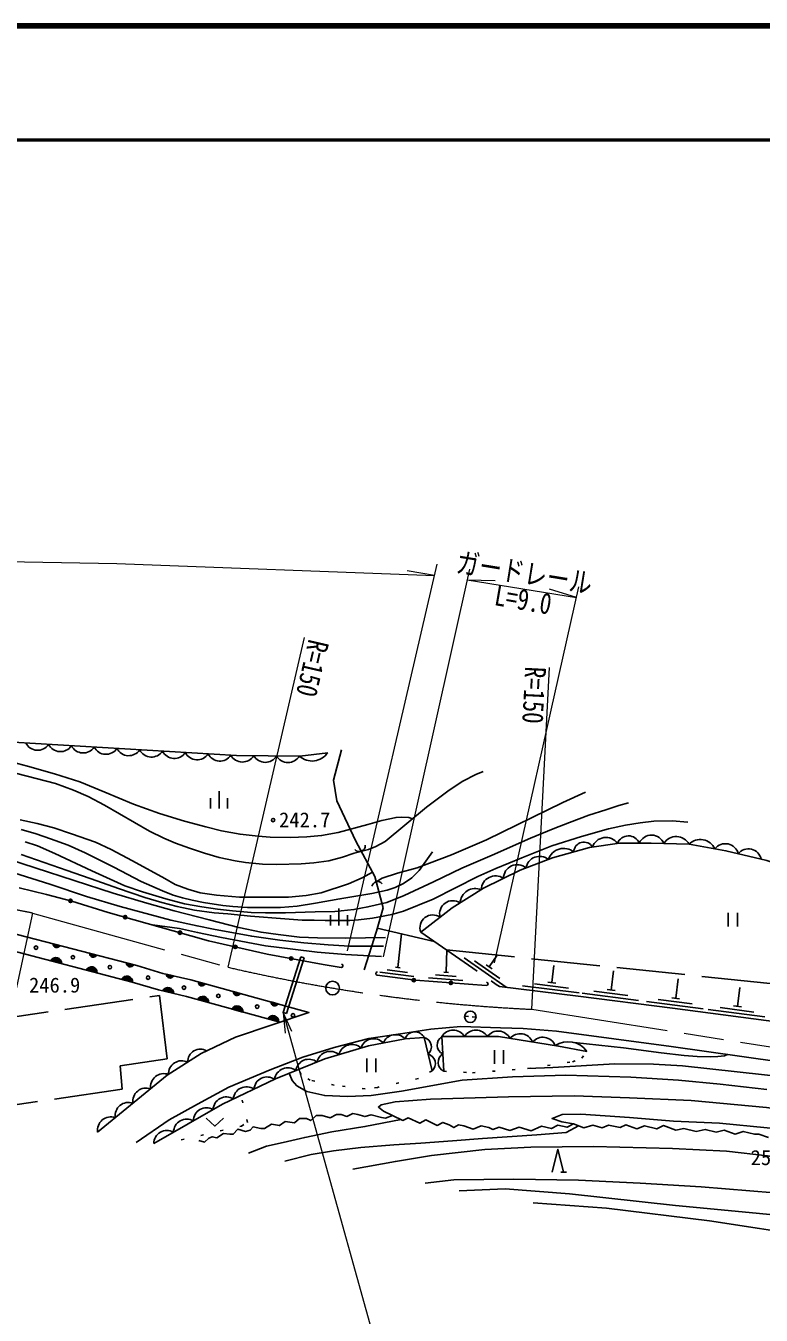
# Model space of a CAD drawing. Units: millimetres, scale not verified. Extents: x 40000 to 680000, y 20000 to 380000.
# Drawn here: x 442117 to 506534, y 267016 to 380000 of the extents above; entities that cross this region are included whole.
import ezdxf
from ezdxf.enums import TextEntityAlignment as Align

# ---------------------------------------------------------------- set-up
doc = ezdxf.new("R2010")
doc.units = ezdxf.units.MM
doc.header["$LTSCALE"] = 1000
for name, pattern in [('CHAIN', [18.5, 12, -1.5, 3.5, -1.5]), ('DASHED', [7.5, 6, -1.5]), ('DOTTED', [1.75, 0.25, -1.5])]:
    doc.linetypes.add(name, pattern=pattern)
for name, color, linetype, lineweight in [('M-BGD', 7, 'Continuous', 25), ('M-BMK', 2, 'CHAIN', 13), ('M-BMK-SRVR', 3, 'Continuous', 25), ('M-STR-HTXT', 7, 'Continuous', 13), ('M-TTL', 2, 'Continuous', 140), ('M-TTL-LINE', 7, 'Continuous', 50)]:
    doc.layers.add(name, color=color, linetype=linetype, lineweight=lineweight)
doc.styles.add('ＭＳ ゴシック', font='')
doc.styles.get('ＭＳ ゴシック').set_extended_font_data('MS Gothic')

# ---------------------------------------------------------------- blocks, each defined once
blk = doc.blocks.new('open_arrow')
at = {"color": 0, "linetype": 'Continuous', "lineweight": -2}
blk.add_lwpolyline([(7.5, 1.25), (0, 0), (7.5, -1.25)], dxfattribs=at)

msp = doc.modelspace()

# ---------------------------------------------------------------- hatches: boundary and pattern name
at = {"layer": 'M-BGD'}
for points in [[(445881, 303368, -1), (446171, 303291, -1)], [(450670, 301933, -1), (450959, 301852, -1)], [(455482, 300575, -0.41421), (455668, 300678, -0.41421), (455771, 300493, -1)], [(444507, 299567), (445112, 299409, -0.84072)], [(460321, 299322, -0.41421), (460500, 299435, -0.41421), (460613, 299255, -1)], [(444300, 298071, -0.82183), (445259, 297821)], [(447709, 298732), (448314, 298574, -0.84072)], [(465213, 298293, -1), (465508, 298238, -1)], [(447410, 297259, -0.82183), (448369, 297009)], [(450943, 297890), (451547, 297727, -0.84072)], [(450513, 296449, -0.82183), (451472, 296199)], [(454443, 296895), (455052, 296752, -0.84072)], [(457222, 296214), (457826, 296049, -0.84072)], [(476254, 296370, -1), (475954, 296392, -1)], [(479503, 296120, -1), (479204, 296142, -1)], [(454115, 295431, -0.82183), (455080, 295204)], [(457175, 294672, -0.82183), (458131, 294409)], [(460301, 295369), (460905, 295204, -0.84072)], [(460185, 293846, -0.82183), (461140, 293584)], [(463602, 294464), (464206, 294298, -0.84072)], [(463316, 292987, -0.82183), (464272, 292725)]]:
    msp.add_hatch(color=256, dxfattribs=at).paths.add_polyline_path(points)

# ---------------------------------------------------------------- linework, layer by layer
for p, q in [((458298, 311429), (458298, 312329)), ((459048, 311429), (459048, 312929)), ((459798, 311429), (459798, 312329)), ((468801, 301158), (468801, 302058)), ((469551, 301158), (469551, 302658)), ((470301, 301158), (470301, 302058)), ((503643, 302274), (503643, 301074)), ((504443, 302274), (504443, 301074)), ((445112, 299409), (444507, 299567)), ((474696, 297472), (475014, 300437)), ((448314, 298574), (447709, 298732)), ((478935, 297065), (479006, 299020)), ((480509, 298340), (484206, 295774)), ((482699, 297550), (483403, 298563)), ((444300, 298071), (445259, 297821)), ((447410, 297259), (448369, 297009)), ((451547, 297727), (450943, 297890)), ((473765, 297290), (475550, 297058)), ((474488, 297499), (474905, 297445)), ((481419, 298073), (483637, 296534)), ((482440, 297730), (482958, 297370)), ((488191, 296162), (488373, 297651)), ((493393, 295510), (493607, 297187)), ((450513, 296449), (451472, 296199)), ((455052, 296752), (454443, 296895)), ((457826, 296049), (457222, 296214)), ((473132, 297070), (476106, 296683)), ((477395, 296577), (480386, 296356)), ((478015, 296832), (479810, 296699)), ((478725, 297080), (479144, 297049)), ((486665, 296046), (489643, 295682)), ((487843, 296204), (488538, 296119)), ((499044, 294786), (499268, 296480)), ((454115, 295431), (455080, 295204)), ((460905, 295204), (460301, 295369)), ((485636, 295870), (490599, 295263)), ((490837, 295232), (495797, 294597)), ((491867, 295402), (494843, 295022)), ((493046, 295554), (493740, 295465)), ((504454, 294072), (504674, 295740)), ((457175, 294672), (458131, 294409)), ((460185, 293846), (461140, 293584)), ((464206, 294298), (463602, 294464)), ((496487, 294519), (501444, 293864)), ((497518, 294685), (500492, 294293)), ((498697, 294832), (499391, 294741)), ((501897, 293804), (506854, 293150)), ((502928, 293971), (505902, 293578)), ((504107, 294118), (504801, 294026)), ((463316, 292987), (464272, 292725)), ((480557, 293207), (480881, 293180)), ((481230, 293151), (481554, 293124)), ((471976, 289504), (471976, 288304)), ((472776, 289504), (472776, 288304)), ((483173, 290252), (483173, 289052)), ((483973, 290252), (483973, 289052)), ((488976, 279555), (489476, 279555))]:
    msp.add_line(p, q, dxfattribs=at)
at = {"layer": 'M-BGD', "linetype": 'DASHED'}
for p, q in [((472903, 300923), (477887, 299766)), ((476718, 300577), (483306, 296005)), ((464654, 293538), (466212, 298423)), ((464940, 293447), (466498, 298332)), ((466212, 298423), (466498, 298332)), ((478957, 299023), (520660, 294710)), ((464654, 293538), (464940, 293447))]:
    msp.add_line(p, q, dxfattribs=at)
at = {"layer": 'M-BGD'}
for points in [[(468566, 316306), (466122, 316004), (460576, 316053), (439029, 317331), (418224, 320180), (402387, 321990), (396507, 323009)], [(440084, 315723), (442256, 315135), (444641, 314466), (446859, 313765), (449029, 312833), (451561, 311797), (453832, 310992), (456018, 310302), (457883, 309796), (459254, 309467), (460882, 309166), (462481, 309005), (463526, 308909), (465264, 308865), (466731, 308931), (468029, 309041), (469478, 309313), (472074, 310009), (473306, 310361), (474555, 310639), (475017, 310669), (475677, 310617), (475996, 310516)], [(441343, 314488), (444708, 313594), (446297, 313024), (447588, 312454), (449010, 311694), (452964, 309430), (454206, 308819), (455217, 308384), (456443, 307942), (457762, 307512), (459063, 307136), (460451, 306835), (461373, 306684), (462862, 306533), (464099, 306502), (466223, 306571), (467347, 306668), (468653, 306841), (469865, 307158), (470875, 307505), (472127, 307817), (472767, 308085), (473605, 308535), (477229, 311536), (479210, 313013), (480411, 313815), (481535, 314390), (482190, 314655)], [(442052, 308503), (443130, 308134), (444654, 307465), (447889, 305964), (450789, 304647), (452338, 304117), (454375, 303496), (456015, 303076), (457542, 302790), (458899, 302594), (460211, 302451), (461871, 302297), (463122, 302287), (464868, 302287), (467450, 302348), (469182, 302389), (470863, 302563), (472083, 302789), (473742, 303191), (475258, 303787), (477818, 304976), (480322, 306195), (482955, 307330), (486330, 308818), (488305, 309624), (489746, 310180), (491434, 310818), (492915, 311304), (494060, 311668), (494910, 311898)], [(472807, 304997), (473322, 305303), (474681, 305743), (476405, 306221), (479391, 307354), (482473, 308660), (489154, 311930), (491153, 312836)], [(441611, 310410), (443126, 310106), (444564, 309728), (446119, 309210), (448233, 308468), (449609, 307837), (451449, 306831), (454295, 305277), (455204, 304754), (456322, 304338), (457399, 304033), (458833, 303810), (460825, 303657), (462797, 303637), (465129, 303647), (466664, 303779), (467975, 304033), (470374, 304805), (471578, 305331), (472474, 305849)], [(441718, 307392), (445739, 305976), (448325, 305088), (450228, 304397), (452551, 303608), (454026, 303185), (455387, 302818), (456900, 302515), (458630, 302267), (459812, 302180), (461811, 301996), (464816, 301737), (466313, 301638), (467362, 301617), (468334, 301606), (470491, 301612), (471258, 301650), (472473, 301803), (474172, 302129), (475208, 302420), (477812, 303463), (481725, 305448), (483302, 306151), (485556, 307091), (488194, 308138), (490784, 308950), (493144, 309626), (494655, 309944), (495941, 310156), (497120, 310301), (498738, 310328), (500103, 310209)], [(441714, 309565), (443021, 309203), (444270, 308768), (445824, 308201), (447331, 307533), (449830, 306268), (452209, 305009), (454091, 304187), (455028, 303817), (455850, 303595), (456697, 303374), (457689, 303182), (459390, 302903), (460253, 302829), (461544, 302730), (462612, 302730), (464429, 302747), (465884, 302862), (467501, 303132), (469630, 303486), (472416, 303954), (473761, 304268), (474485, 304498), (475200, 304843), (475940, 305344), (476582, 305987), (477749, 307606)], [(439485, 307330), (449781, 303990), (452723, 303133), (455106, 302444), (458189, 301662), (460782, 300996), (462733, 300576), (464235, 300387), (466080, 300142), (467657, 300084), (470110, 300049), (473635, 300108)], [(476718, 300577), (479456, 302698), (482204, 304425), (485419, 306015), (488263, 307087), (491504, 307996), (494125, 308390), (496891, 308390), (500218, 308276), (503446, 307709), (507019, 306862), (510887, 305640), (514529, 304269), (517269, 302839), (521441, 300359), (523449, 299088), (525092, 297841), (526953, 296371), (528384, 294925), (529600, 293296)], [(409161, 306292), (412903, 306362), (421059, 306562), (427656, 306995), (431000, 307121), (433539, 307151), (435362, 307121), (436388, 306972), (437812, 306663), (440050, 306096), (444234, 304793), (447443, 303699), (450374, 302830), (454819, 301640), (457116, 301130), (458554, 300851), (461915, 300229), (464383, 299889), (466473, 299646), (468592, 299481), (470485, 299363), (473440, 299343)], [(441533, 304458), (443940, 303889), (446136, 303300), (449327, 302311), (455027, 300706), (458107, 299823), (463248, 298658), (468154, 297747), (469728, 297480)], [(358860, 295131), (358936, 295179), (361726, 296744), (365287, 298403), (368249, 299536), (372780, 300796), (377170, 301519), (379260, 301725), (381566, 301725), (384910, 301864), (388687, 301658), (396243, 301405), (410204, 301133), (429817, 301498), (434457, 301183), (440582, 300592), (451836, 297654), (454128, 296970), (456573, 296392), (466918, 293554), (460472, 291377), (457490, 289951)], [(359676, 293846), (363204, 296030), (366130, 297395), (368883, 298466), (371280, 299207), (373343, 299662), (375559, 300216), (377935, 300474), (379779, 300528), (381927, 300581), (384901, 300362), (388621, 300159), (396203, 299905), (410203, 299633), (429780, 299997), (434334, 299688), (440319, 299110), (451431, 296210), (453740, 295520), (456202, 294939), (464377, 292696)], [(453225, 301213), (455588, 300898), (457159, 300565), (459266, 300103), (463126, 299391), (465493, 299103), (467629, 298835), (470123, 298633), (473268, 298454)], [(482445, 295902), (476263, 296360), (472898, 296798)], [(539949, 287170), (539739, 287203), (525947, 289695), (517668, 291124), (509174, 292541), (498778, 293914), (490488, 294974), (483596, 295817), (483306, 296005)], [(451778, 282138), (454682, 284130), (457169, 285509), (459909, 286996), (463516, 288519), (466373, 289640), (469118, 290478), (472163, 291255), (474929, 291674), (477591, 292072), (480232, 292302), (483710, 292195), (485692, 292131), (488603, 291900), (498636, 290567), (511220, 288794), (521501, 287107), (530180, 285751), (538416, 284440), (547713, 282851), (559103, 280984), (566795, 279565)], [(453322, 282053), (459349, 285520), (464000, 287738), (468301, 289479), (472122, 290628), (475339, 291241), (477012, 291344), (477705, 288429)], [(478721, 288398), (478547, 291423), (483514, 291423), (488785, 290594), (491270, 290127)], [(490138, 290911), (494473, 290449), (497757, 289997), (499774, 289781), (500934, 289672), (502073, 289645), (502736, 289679), (503328, 289749), (503579, 289871)], [(448407, 283055), (454509, 288043), (457490, 289951)], [(465191, 288220), (465437, 287587), (465865, 287104), (466744, 286626), (468310, 286259), (470292, 286190), (472374, 286259), (475027, 286648), (480331, 287605), (484757, 287902), (489410, 288049), (495104, 287871), (499286, 287617), (502930, 287254), (507040, 286783)], [(559560, 280899), (557904, 280813), (554990, 281017), (552023, 281263), (545755, 282162), (539088, 283160), (531611, 283976), (525475, 284840), (518337, 286252), (512708, 287437), (506835, 288083), (499648, 288854), (497104, 289024), (493699, 289054), (488296, 288720), (486073, 288625)], [(566288, 276399), (561977, 276832), (555935, 277476), (550116, 278126), (545285, 278659), (535393, 280025), (529808, 281084), (524197, 282229), (519436, 283120), (513389, 284322), (506984, 285207), (500397, 285825), (495006, 286072), (490155, 286235), (484394, 286144), (477559, 285942), (474481, 285702), (473246, 285449), (473006, 285254), (473448, 284897), (474238, 284512)], [(457287, 282313), (457768, 282190), (458154, 282523), (458447, 282652), (458857, 282570), (459426, 282945), (459976, 282875), (460287, 282875), (460691, 283326), (461365, 283127), (461775, 283226), (462021, 283531), (462708, 283385), (463036, 283385), (463634, 283759), (464331, 283636), (464848, 283994), (465651, 283865), (466104, 284264), (466690, 284264), (467082, 284065), (467563, 284504), (468066, 284504), (468787, 284305), (469323, 284599), (469739, 284599), (470225, 284429), (470753, 284681), (471215, 284593), (471801, 284423), (472366, 284570), (473262, 284341), (473630, 284282), (474238, 284512), (475146, 284082), (475600, 284312), (476626, 283840), (477147, 284134), (478150, 283645), (478639, 283905), (479213, 283686), (479608, 283462), (480009, 283698), (480498, 283603), (481300, 283309), (482002, 283603), (482682, 283450), (483012, 283297), (483579, 283485), (484516, 283208), (485345, 283491), (486382, 283161), (487296, 283574), (488159, 283368), (488719, 283657), (489527, 283480), (490093, 283792), (490983, 283444), (491787, 283663), (492595, 283445), (493149, 283668), (494172, 283474), (494685, 283698), (495628, 283333), (496314, 283604), (497381, 283344), (497989, 283627), (499058, 283238), (499748, 283368), (500833, 283121), (501638, 283303), (502581, 283056), (503283, 283227), (504250, 282891), (504960, 283126), (505939, 282885), (506334, 282885), (507177, 282596)], [(457929, 284288), (458679, 283588), (459429, 284288)], [(461632, 281219), (463204, 281841), (464671, 282164), (466549, 282588), (468923, 283073), (471819, 283541), (474988, 284156)], [(464797, 280525), (467123, 281105), (469066, 281407), (471457, 281710), (474340, 281945), (476724, 282093), (479490, 282309), (482126, 282506), (486873, 282821), (489442, 283035), (490538, 283618)], [(490093, 283792), (489068, 283959), (488212, 284238), (489096, 284613), (490732, 284629), (494989, 284329), (498856, 284029), (502875, 283853), (507045, 283449), (511005, 283106), (515566, 282381), (518353, 281788), (521950, 280949), (525475, 280279), (529474, 279434), (535807, 278666), (540951, 278198), (546268, 277587), (550332, 277067), (554013, 276534), (558117, 276143), (562987, 275571), (566064, 275002)], [(565616, 272203), (562081, 272676), (554731, 273722), (547731, 274621), (541799, 275545), (535268, 276525), (529432, 277340), (520893, 278597), (514809, 279523), (511271, 280258), (507072, 280991), (503480, 281400), (498774, 281638), (491845, 281793), (486347, 281734), (482322, 281522), (477663, 281004), (474498, 280485), (470767, 279817)], [(488226, 279555), (488726, 281555), (489226, 279555)], [(477108, 278590), (479599, 278875), (484852, 278933), (490523, 278840), (495935, 278575), (501288, 278256), (507676, 277740), (512904, 277051), (518570, 276255), (524692, 275473), (537525, 274047), (545984, 273062), (551386, 272487), (558845, 271452), (563580, 270584), (565296, 270204)], [(564986, 268270), (559534, 268779), (550564, 270138), (541255, 271368), (527681, 273379), (519892, 274478), (512928, 275294), (506089, 275945), (499025, 276628), (489753, 277662), (484110, 278087), (480075, 277910)], [(564842, 267368), (562693, 267758), (560908, 267941), (557278, 268442), (553232, 268929), (548792, 269335), (543891, 269873), (537344, 270708), (533417, 271170), (528788, 271728), (524335, 272102), (519826, 272545), (515919, 273127), (510942, 273918), (506383, 274615), (502007, 275274), (492972, 276405), (486571, 276877)]]:
    msp.add_lwpolyline(points, dxfattribs=at)
at = {"layer": 'M-BGD', "linetype": 'DASHED'}
for points in [[(471766, 297288), (472833, 300675), (473418, 302724), (472684, 305452), (471032, 308567), (469359, 312079), (469066, 313898), (469777, 316553)], [(416253, 285487), (415872, 289419), (453822, 295034), (454502, 289472), (450374, 288859), (450569, 286817), (432510, 284188)]]:
    msp.add_lwpolyline(points, dxfattribs=at)
at = {"layer": 'M-BGD', "linetype": 'DOTTED'}
for points in [[(478721, 288398), (481238, 288259), (486073, 288625), (490009, 289225), (490822, 289530), (491270, 290127)], [(477705, 288429), (476503, 287747), (472914, 286981), (471838, 286860), (469136, 287167), (467033, 287597), (466225, 288119), (466044, 288566)], [(455736, 282379), (461018, 283589), (461524, 283908), (460972, 286294)]]:
    msp.add_lwpolyline(points, dxfattribs=at)
at = {"layer": 'M-BGD'}
for centre, radius in [((463778, 310401), 150), ((446026, 303329), 150), ((450815, 301892), 150), ((455627, 300534), 150), ((460467, 299289), 150), ((443014, 299224), 150), ((446247, 298384), 150), ((465360, 298266), 150), ((449485, 297514), 150), ((452831, 296591), 150), ((476104, 296381), 150), ((479354, 296131), 150), ((455972, 295720), 150), ((458982, 294993), 150), ((462383, 294055), 150), ((465525, 293290), 150), ((481055, 293166), 500)]:
    msp.add_circle(centre, radius, dxfattribs=at)
for centre, radius, start, end in [((443150, 317676), 1160, 207.09139, 326.12101), ((445146, 317558), 1160, 207.09139, 326.12101), ((447143, 317440), 1160, 207.09139, 326.12101), ((449139, 317321), 1160, 207.09139, 326.12101), ((451136, 317203), 1160, 207.09139, 326.12101), ((453132, 317084), 1160, 207.09139, 326.12101), ((455129, 316966), 1160, 207.09139, 326.12101), ((457125, 316848), 1160, 207.09139, 326.12101), ((459122, 316729), 1160, 207.09139, 326.12101), ((461097, 316649), 1160, 209.256, 328.30886), ((463089, 316620), 1160, 209.97728, 329.0069), ((465089, 316602), 1160, 209.97728, 329.0069), ((467195, 317228), 1652, 227.77356, 326.08677), ((490994, 307602), 872, 29.60291, 179.59914), ((492928, 307636), 1241, 35.71897, 161.36519), ((494903, 307975), 1041, 23.43326, 158.25819), ((496926, 307913), 1169, 22.00232, 155.9616), ((499093, 307698), 1265, 27.20107, 148.88625), ((501212, 307329), 1374, 23.68556, 136.39588), ((471340, 308134), 501, 217.77899, 7.52592), ((489238, 306505), 1414, 51.31937, 161.68492), ((503394, 307167), 1167, 14.17504, 142.3411), ((505414, 306727), 1147, 12.59207, 140.74192), ((485158, 305298), 1195, 49.63419, 180.15399), ((487128, 306012), 1212, 50.65147, 170.6742), ((483260, 304259), 1251, 55.84464, 178.01321), ((472926, 304512), 500, 38.30857, 169.97992), ((481497, 303058), 1347, 67.56962, 176.71116), ((479504, 302199), 1138, 55.31133, 195.90553), ((477763, 300975), 1118, 54.65931, 200.86428), ((444823, 299541), 318, 175.26267, 335.48041), ((444755, 297851), 505, 356.54245, 154.20064), ((448025, 298705), 318, 175.26267, 335.48041), ((447865, 297039), 505, 356.54245, 154.20064), ((451259, 297861), 318, 174.71392, 334.93165), ((469753, 297628), 150, 260.39364, 80.39364), ((450968, 296230), 505, 356.54245, 154.20064), ((454760, 296877), 318, 176.60556, 336.82329), ((457539, 296184), 318, 174.54758, 334.76531), ((472917, 296947), 150, 82.58398, 262.58398), ((482456, 296052), 150, 265.76555, 85.76555), ((454575, 295222), 505, 357.88533, 155.54352), ((457627, 294446), 505, 355.82735, 153.48554), ((460617, 295339), 318, 174.54758, 334.76531), ((460637, 293620), 505, 355.82735, 153.48554), ((463919, 294433), 318, 174.54758, 334.76531), ((463768, 292761), 505, 355.82735, 153.48554), ((474504, 290441), 1156, 43.76837, 157.81186), ((476197, 290941), 909, 26.29644, 160.75999), ((479547, 290835), 1160, 30.48519, 149.51481), ((481547, 290835), 1160, 30.48519, 149.51481), ((483493, 290764), 1153, 25.65497, 145.11363), ((485428, 290526), 1160, 21.54303, 140.57265), ((470677, 289579), 1160, 47.2134, 166.24302), ((472584, 290063), 1178, 43.77036, 161.83698), ((476801, 290524), 847, 311.20221, 75.53948), ((479017, 290691), 870, 122.7053, 243.88999), ((487404, 290215), 1160, 21.54303, 140.57265), ((489610, 288938), 2042, 35.59758, 123.48362), ((455768, 288150), 1160, 63.11036, 182.13998), ((457412, 289213), 1119, 59.9851, 181.39991), ((466919, 288285), 1160, 52.52929, 171.55891), ((468784, 288947), 1187, 49.86443, 167.40396), ((477147, 289066), 847, 311.20221, 75.53948), ((479104, 289179), 870, 122.7053, 243.88999), ((454199, 287022), 1160, 69.34069, 188.40731), ((465067, 287517), 1174, 53.0758, 171.37), ((461451, 285871), 1160, 55.9715, 175.02447), ((463257, 286731), 1161, 55.99856, 174.99741), ((452651, 285764), 1160, 69.75241, 188.78203), ((459682, 284986), 1160, 58.08366, 177.11415), ((451102, 284498), 1160, 69.75241, 188.78203), ((457950, 284036), 1160, 60.39503, 179.42465), ((449554, 283232), 1160, 69.75241, 188.78203), ((456216, 283038), 1160, 60.39503, 179.42465), ((454483, 282041), 1160, 60.39503, 179.42465)]:
    msp.add_arc(centre, radius, start, end, dxfattribs=at)
at = {"layer": 'M-BMK'}
for p, q in [((442702, 302247), (459849, 297500)), ((486445, 293820), (567041, 281102))]:
    msp.add_line(p, q, dxfattribs=at)
for centre, radius, start, end in [((432254, 253351), 50000, 77.93845, 92.97713), ((493622, 443648), 150000, 256.98805, 267.2573)]:
    msp.add_arc(centre, radius, start, end, dxfattribs=at)
at = {"layer": 'M-BMK-SRVR'}
msp.add_circle((468987, 295685), 600, dxfattribs=at)
at = {"layer": 'M-STR-HTXT'}
for p, q in [((470294, 298939), (478158, 332814)), ((473444, 298414), (480997, 332401)), ((477927, 331820), (475511, 332253)), ((480787, 331456), (490347, 329902)), ((480787, 331456), (483242, 331403)), ((483166, 297883), (490557, 330842)), ((490347, 329902), (488002, 330629)), ((459849, 297500), (466520, 326413)), ((486445, 293820), (487998, 323772)), ((442702, 302247), (436406, 273181))]:
    msp.add_line(p, q, dxfattribs=at)
for points in [[(349629, 326788), (352465, 327893), (354657, 328706), (357426, 329607), (360747, 330465), (364470, 331338), (369756, 332175), (374444, 332640), (379199, 332945), (384502, 333130), (388781, 333189), (396768, 333225), (409818, 332881), (429038, 333277), (450089, 332870), (477927, 331820)], [(464654, 293538), (475845, 253360), (504441, 253360)]]:
    msp.add_lwpolyline(points, dxfattribs=at)
at = {"layer": 'M-TTL'}
msp.add_line((680000, 380000), (40000, 380000), dxfattribs=at)
at = {"layer": 'M-TTL-LINE'}
msp.add_line((40000, 370000), (680000, 370000), dxfattribs=at)

# ---------------------------------------------------------------- block references
at = {"layer": 'M-STR-HTXT', "xscale": 240, "yscale": 240, "rotation": 285.6}
msp.add_blockref('open_arrow', (464654, 293538), dxfattribs=at)

# ---------------------------------------------------------------- texts
at = {"layer": 'M-BGD', "style": 'ＭＳ ゴシック'}
for s, p in [('242.7', (464302, 310421)), ('246.9', (442399, 295944))]:
    msp.add_text(s, height=1320, dxfattribs=at).set_placement(p, align=Align.MIDDLE_LEFT)
msp.add_text('252.8', height=1320, dxfattribs=at).set_placement((507856, 281489), align=Align.TOP_CENTER)
at = {"layer": 'M-STR-HTXT', "style": 'ＭＳ ゴシック', "width": 0.8}
msp.add_text('ガードレール', height=1833, rotation=350.768, dxfattribs=at).set_placement((485559, 330628), align=Align.BOTTOM_CENTER)
msp.add_text('L=9.0', height=1833, rotation=350.218, dxfattribs=at).set_placement((485844, 330634), align=Align.TOP_CENTER)
msp.add_text('R=150', height=1833, rotation=257.007, dxfattribs=at).set_placement((466368, 326448), align=Align.BOTTOM_LEFT)
msp.add_text('R=150', height=1833, rotation=267.031, dxfattribs=at).set_placement((487699, 323788), align=Align.TOP_LEFT)

doc.saveas('drawing.dxf')
